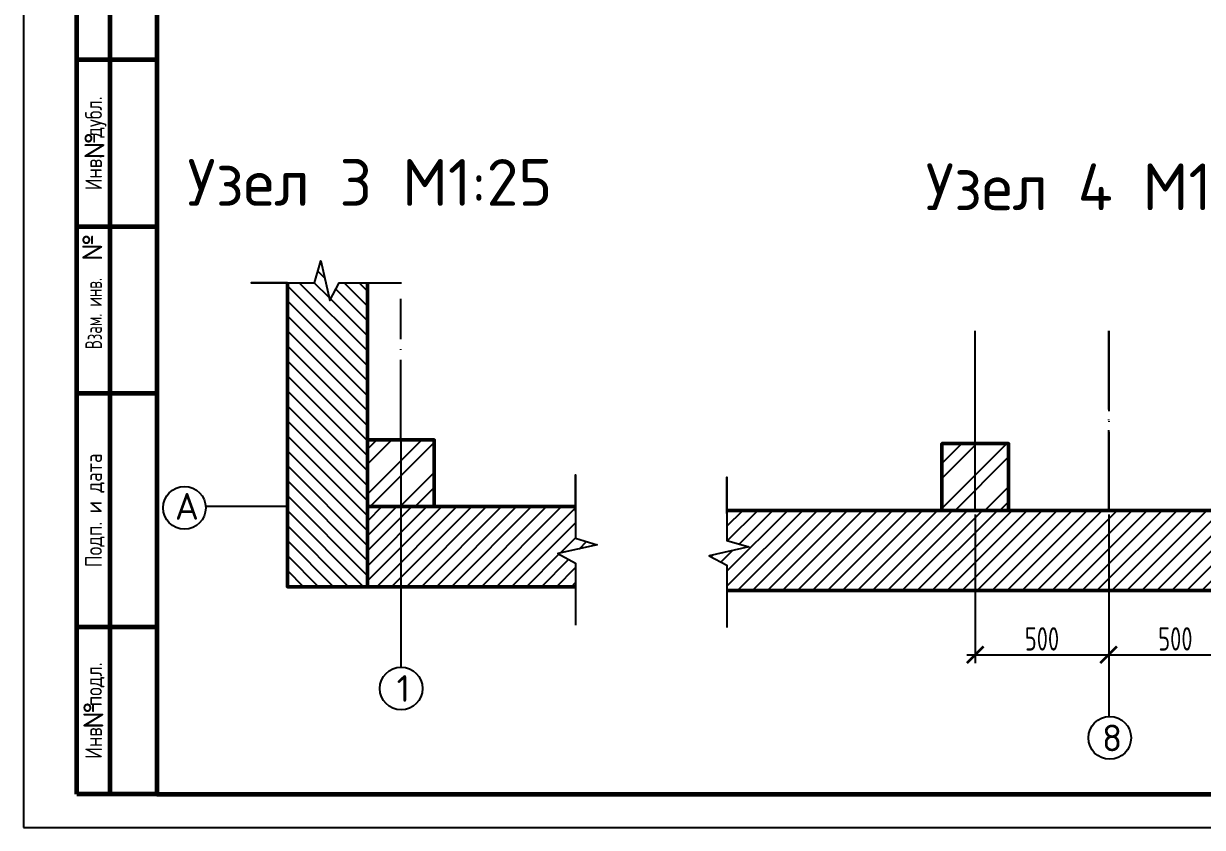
# Model space of a CAD drawing. Header units: millimetres. Extents: x -258526 to -95372, y 16759 to 83244.
# Drawn here: x -127411 to -127234.3, y 41631.2 to 41751.6 of the extents above; entities that cross this region are included whole.
import ezdxf
from ezdxf.enums import TextEntityAlignment as Align

# ---------------------------------------------------------------- set-up
doc = ezdxf.new("R2010")
doc.units = ezdxf.units.MM
doc.header["$LTSCALE"] = 0.5
doc.linetypes.add('ACAD_ISO04W100', pattern=[30, 24, -3, 0, -3])
doc.layers.add('оси', color=7, linetype='ACAD_ISO04W100')
doc.layers.add('тонкие', color=7, linetype='Continuous')
for name, color, linetype, lineweight in [('ТОЛСТЫЕ', 1, 'Continuous', 50), ('ТОНКИЕе', 7, 'Continuous', 25), ('я', 220, 'Continuous', 30), ('я1', 210, 'Continuous', 25), ('я2', 220, 'Continuous', 25)]:
    doc.layers.add(name, color=color, linetype=linetype, lineweight=lineweight)
doc.styles.add('арх', font='isocpeur.ttf', dxfattribs={"width": 0.5, "height": 10})
doc.styles.add('ГОСТ 2.304', font='cs_gost2304.shx')
doc.styles.add('Наклонный', font='isocpeur.ttf', dxfattribs={"width": 0.7, "height": 3.5})
doc.styles.add('Наклонный 5', font='isocpeur.ttf', dxfattribs={"height": 7})
doc.dimstyles.new('СТРОИТЕЛЬНЫЙ', dxfattribs={"dimtxt": 3.5, "dimasz": 2.5, "dimexe": 1.25, "dimexo": 0.625, "dimtad": 1, "dimdec": 0, "dimlfac": 500, "dimdsep": 46, "dimtxsty": 'Наклонный', "dimblk1": 'ARCHTICK', "dimblk2": 'ARCHTICK', "dimsah": 1, "dimcen": 0, "dimdle": 1.25, "dimadec": 0, "dimazin": 0, "dimtfac": 0.75, "dimtdec": 0, "dimtmove": 0, "dimatfit": 3, "dimldrblk": 'ARCHTICK', "dimfxl": 1, "dimtolj": 1, "dimtzin": 0, "dimarcsym": 0})

# ---------------------------------------------------------------- blocks, each defined once
blk = doc.blocks.new('_ArchTick')
at = {"color": 0, "linetype": 'ByBlock', "const_width": 0.15}
blk.add_lwpolyline([(-0.5, -0.5), (0.5, 0.5)], dxfattribs=at)
blk = doc.blocks.new('*D656')
at = {"layer": 'Defpoints', "color": 0, "transparency": 16777216}
for p in [(-127268.33, 41678.68), (-127248.33, 41678.68), (-127248.33, 41657.06)]:
    blk.add_point(p, dxfattribs=at)
at = {"layer": 'ТОНКИЕе', "color": 0, "lineweight": -2, "transparency": 16777216}
for p, q in [((-127268.33, 41678.06), (-127268.33, 41655.81)), ((-127248.33, 41678.06), (-127248.33, 41655.81)), ((-127269.58, 41657.06), (-127247.08, 41657.06))]:
    blk.add_line(p, q, dxfattribs=at)
at = {"layer": 'ТОНКИЕе', "color": 0, "lineweight": -2, "transparency": 16777216, "xscale": 2.5, "yscale": 2.5, "zscale": 2.5, "rotation": 180}
blk.add_blockref('_ArchTick', (-127268.33, 41657.06), dxfattribs=at)
at = {"layer": 'ТОНКИЕе', "color": 0, "lineweight": -2, "transparency": 16777216, "xscale": 2.5, "yscale": 2.5, "zscale": 2.5}
blk.add_blockref('_ArchTick', (-127248.33, 41657.06), dxfattribs=at)
at = {"layer": 'ТОНКИЕе', "color": 0, "transparency": 16777216, "insert": (-127258.33, 41659.43), "char_height": 3.5, "attachment_point": 5, "style": 'Наклонный'}
blk.add_mtext('\\A1;500', dxfattribs=at)
blk = doc.blocks.new('*D657')
at = {"layer": 'Defpoints', "color": 0, "transparency": 16777216}
for p in [(-127248.33, 41678.68), (-127228.33, 41678.68), (-127228.33, 41657.06)]:
    blk.add_point(p, dxfattribs=at)
at = {"layer": 'ТОНКИЕе', "color": 0, "lineweight": -2, "transparency": 16777216}
for p, q in [((-127248.33, 41678.06), (-127248.33, 41655.81)), ((-127228.33, 41678.06), (-127228.33, 41655.81)), ((-127249.58, 41657.06), (-127227.08, 41657.06))]:
    blk.add_line(p, q, dxfattribs=at)
at = {"layer": 'ТОНКИЕе', "color": 0, "lineweight": -2, "transparency": 16777216, "xscale": 2.5, "yscale": 2.5, "zscale": 2.5, "rotation": 180}
blk.add_blockref('_ArchTick', (-127248.33, 41657.06), dxfattribs=at)
at = {"layer": 'ТОНКИЕе', "color": 0, "lineweight": -2, "transparency": 16777216, "xscale": 2.5, "yscale": 2.5, "zscale": 2.5}
blk.add_blockref('_ArchTick', (-127228.33, 41657.06), dxfattribs=at)
at = {"layer": 'ТОНКИЕе', "color": 0, "transparency": 16777216, "insert": (-127238.33, 41659.43), "char_height": 3.5, "attachment_point": 5, "style": 'Наклонный'}
blk.add_mtext('\\A1;500', dxfattribs=at)

msp = doc.modelspace()

# ---------------------------------------------------------------- hatches: boundary and pattern name
at = {"layer": 'тонкие', "transparency": 33554687}
h = msp.add_hatch(dxfattribs=at)
h.set_pattern_fill('ANSI31', scale=0.5, angle=90)
h.set_pattern_definition([(135, (1412.1895, -97.5429), (-1.122532015, -1.122532015), [])])
h.paths.add_polyline_path([(-127371.4573, 41691.249), (-127371.4573, 41667.249), (-127359.4573, 41667.249), (-127359.4573, 41712.7962), (-127363.6935, 41712.7962), (-127365.1172, 41710.1413), (-127366.4428, 41716.0724), (-127367.4246, 41712.7962), (-127371.4573, 41712.7962)])
h = msp.add_hatch(dxfattribs=at)
h.set_pattern_fill('ANSI32', scale=0.5)
h.set_pattern_definition([(45, (-29.381, -136.4345), (-3.36759605, 3.36759605), []), (45, (-27.136, -136.4345), (-3.36759605, 3.36759605), [])])
h.paths.add_polyline_path([(-127359.4573, 41689.249), (-127359.4573, 41679.249), (-127349.4573, 41679.249), (-127349.4573, 41689.249)])
h = msp.add_hatch(dxfattribs=at)
h.set_pattern_fill('ANSI32', scale=0.5)
h.paths.add_polyline_path([(-127268.3251, 41688.6816), (-127273.3251, 41688.6816), (-127273.3251, 41678.6816), (-127268.3251, 41678.6816)])
h.paths.add_polyline_path([(-127263.3251, 41688.6816), (-127268.3251, 41688.6816), (-127268.3251, 41678.6816), (-127263.3251, 41678.6816)])
h = msp.add_hatch(dxfattribs=at)
h.set_pattern_fill('ANSI31', scale=0.5)
h.set_pattern_definition([(45, (1412.1895, -97.5429), (-1.122532015, 1.122532015), [])])
h.paths.add_polyline_path([(-127328.2869, 41674.5221), (-127328.2869, 41679.249), (-127347.4573, 41679.249), (-127359.4573, 41679.249), (-127359.3676, 41679.249), (-127359.4573, 41667.249), (-127328.2869, 41667.249), (-127328.2869, 41670.7911), (-127330.9417, 41672.2148), (-127325.0106, 41673.5404)])
h = msp.add_hatch(dxfattribs=at)
h.set_pattern_fill('ANSI31', scale=0.5)
h.set_pattern_definition([(45, (1492.5187, -0.0568), (-1.122532015, 1.122532015), [])])
h.paths.add_polyline_path([(-127305.5715, 41678.6816), (-127305.5715, 41678.2133), (-127305.5715, 41674.1806), (-127302.2953, 41673.1988), (-127308.2264, 41671.8732), (-127305.5715, 41670.4495), (-127305.5715, 41666.6816), (-127248.3251, 41666.6816), (-127248.3251, 41678.6816), (-127268.3251, 41678.6816), (-127276.3251, 41678.6816)])
h.paths.add_polyline_path([(-127248.3251, 41678.6816), (-127248.3251, 41666.6816), (-127196.6291, 41666.6816), (-127196.6291, 41670.9746), (-127199.284, 41672.3983), (-127193.3529, 41673.7238), (-127196.6291, 41674.7056), (-127196.6291, 41678.6816)])

# ---------------------------------------------------------------- linework, layer by layer
at = {"layer": 'оси', "color": 0}
msp.add_lwpolyline([(-127354.4573, 41689.249), (-127354.4573, 41710.3983)], dxfattribs=at)
at = {"layer": 'ТОЛСТЫЕ', "color": 0}
for points in [[(-127371.4573, 41679.249), (-127371.4573, 41691.249), (-127371.4573, 41712.7962)], [(-127359.4573, 41679.249), (-127359.4573, 41712.7962)], [(-127359.4573, 41679.249), (-127359.4573, 41689.249), (-127349.4573, 41689.249), (-127349.4573, 41679.249), (-127359.4573, 41679.249)], [(-127268.3251, 41678.6816), (-127273.3251, 41678.6816), (-127273.3251, 41688.6816), (-127263.3251, 41688.6816), (-127263.3251, 41678.6816)], [(-127371.4573, 41679.249), (-127371.4573, 41679.249), (-127371.4573, 41667.249), (-127328.2869, 41667.249)], [(-127359.4573, 41679.249), (-127359.4573, 41667.249)], [(-127349.4573, 41679.249), (-127328.2869, 41679.249)], [(-127305.5715, 41678.6816), (-127196.6291, 41678.6816)], [(-127305.5715, 41666.6816), (-127196.6291, 41666.6816)]]:
    msp.add_lwpolyline(points, dxfattribs=at)
at = {"layer": 'ТОНКИЕе', "color": 0}
for points in [[(-127371.4573, 41712.7962), (-127376.8993, 41712.7962), (-127367.4246, 41712.7962), (-127366.4428, 41716.0724), (-127365.1172, 41710.1413), (-127363.6935, 41712.7962), (-127354.3664, 41712.7962)], [(-127268.3251, 41678.6816), (-127268.3251, 41705.5701)], [(-127354.4573, 41689.249), (-127354.4573, 41655.2108)], [(-127328.2869, 41678.5549), (-127328.2869, 41683.9969), (-127328.2869, 41674.5221), (-127325.0106, 41673.5404), (-127330.9417, 41672.2148), (-127328.2869, 41670.7911), (-127328.2869, 41661.464)], [(-127305.5715, 41678.2133), (-127305.5715, 41683.6553), (-127305.5715, 41674.1806), (-127302.2953, 41673.1988), (-127308.2264, 41671.8732), (-127305.5715, 41670.4495), (-127305.5715, 41661.1224)], [(-127371.4573, 41679.249), (-127383.5762, 41679.249)], [(-127268.3251, 41678.6816), (-127248.3251, 41678.6816)], [(-127248.3251, 41657.0589), (-127248.3251, 41647.7877)]]:
    msp.add_lwpolyline(points, dxfattribs=at)
at = {"layer": 'ТОНКИЕе', "color": 0, "linetype": 'ACAD_ISO04W100'}
for points in [[(-127248.3251, 41678.6816), (-127248.3251, 41705.5701)], [(-127248.3251, 41705.5701), (-127248.3251, 41678.6816)]]:
    msp.add_lwpolyline(points, dxfattribs=at)
at = {"layer": 'ТОНКИЕе', "color": 0}
for centre in [(-127386.9127, 41679.0693), (-127354.4066, 41652.0036), (-127248.1694, 41644.5915)]:
    msp.add_circle(centre, 3.2, dxfattribs=at)
at = {"layer": 'я', "color": 7, "lineweight": 60}
for p, q in [((-127403.0266, 41636.1822), (-127403.0266, 41781.1822)), ((-127398.0266, 41636.1822), (-127398.0266, 41781.1822)), ((-127391.0266, 41781.1822), (-127391.0266, 41636.1822)), ((-127391.0266, 41746.1822), (-127403.0266, 41746.1822)), ((-127391.0266, 41721.1822), (-127403.0266, 41721.1822)), ((-127391.0266, 41696.1822), (-127403.0266, 41696.1822)), ((-127391.0266, 41661.1822), (-127403.0266, 41661.1822)), ((-127391.0266, 41636.1822), (-127403.0266, 41636.1822))]:
    msp.add_line(p, q, dxfattribs=at)
msp.add_lwpolyline([(-127391.0266, 41636.1822), (-126996.0266, 41636.1822), (-126996.0266, 41923.1822), (-127391.0266, 41923.1822), (-127391.0266, 41636.1822)], dxfattribs=at)
at = {"layer": 'я1', "color": 7}
msp.add_lwpolyline([(-127411.0266, 41631.1822), (-126991.0266, 41631.1822), (-126991.0266, 41928.1822), (-127411.0266, 41928.1822), (-127411.0266, 41631.1822)], dxfattribs=at)

# ---------------------------------------------------------------- texts
at = {"layer": 'тонкие', "color": 0, "linetype": 'ByBlock', "lineweight": 0, "char_height": 3, "attachment_point": 1, "style": 'арх'}
for insert, rotation in [((-127401.8927, 41731.2983), 90), ((-127402.2342, 41716.0853), 89.565133), ((-127402.0539, 41645.9766), 90)]:
    msp.add_mtext_dynamic_manual_height_columns('{\\W1;№}', width=1.814815, gutter_width=50, heights=[0], dxfattribs=dict(at, insert=insert, rotation=rotation))
at = {"layer": 'ТОНКИЕе', "color": 0, "attachment_point": 1, "style": 'Наклонный 5'}
for s, width, insert, char_height in [('{\\Q0;Узел 3 М1:25}', 660.87029, (-127386.4671, 41731.3198), 7), ('{\\Q0;Узел 4 М1:25}', 660.87029, (-127275.772, 41730.6634), 7), ('{\\Q0;А}', 1.852732, (-127388.3338, 41681.2862), 4), ('{\\Q0;1}', 1.852732, (-127355.092, 41653.9989), 4), ('{\\Q0;8}', 1.852732, (-127249.3246, 41646.5868), 4)]:
    msp.add_mtext_dynamic_manual_height_columns(s, width=width, gutter_width=35, heights=[0], dxfattribs=dict(at, insert=insert, char_height=char_height))
at = {"layer": 'я2', "color": 7, "style": 'ГОСТ 2.304'}
for s, p in [('Инв.  дубл.', (-127400.5266, 41733.6822)), ('Подп. и дата', (-127400.5266, 41678.6822)), ('Инв.  подл.', (-127400.5266, 41648.6822))]:
    msp.add_text(s, height=2.5, rotation=90, dxfattribs=at).set_placement(p, align=Align.MIDDLE_CENTER)
at = {"layer": 'я2', "color": 7, "style": 'ГОСТ 2.304', "width": 0.8}
msp.add_text('Взам. инв. ', height=2.5, rotation=90, dxfattribs=at).set_placement((-127400.5266, 41708.6822), align=Align.MIDDLE_CENTER)

# ---------------------------------------------------------------- dimensions: what is measured, and where the dimension line sits
at = {"layer": 'ТОНКИЕе', "color": 0}
for base, p1, p2, picture, middle in [((-127248.3251, 41657.0589), (-127268.3251, 41678.6816), (-127248.3251, 41678.6816), '*D656', (-127258.3251, 41659.4339)), ((-127228.3251, 41657.0589), (-127248.3251, 41678.6816), (-127228.3251, 41678.6816), '*D657', (-127238.3251, 41659.4339))]:
    dim = msp.add_linear_dim(base=base, p1=p1, p2=p2, text='500', dimstyle='СТРОИТЕЛЬНЫЙ', dxfattribs=at)
    dim.commit()
    dim.dimension.update_dxf_attribs({"geometry": picture, "text_midpoint": middle})

doc.saveas('drawing.dxf')
